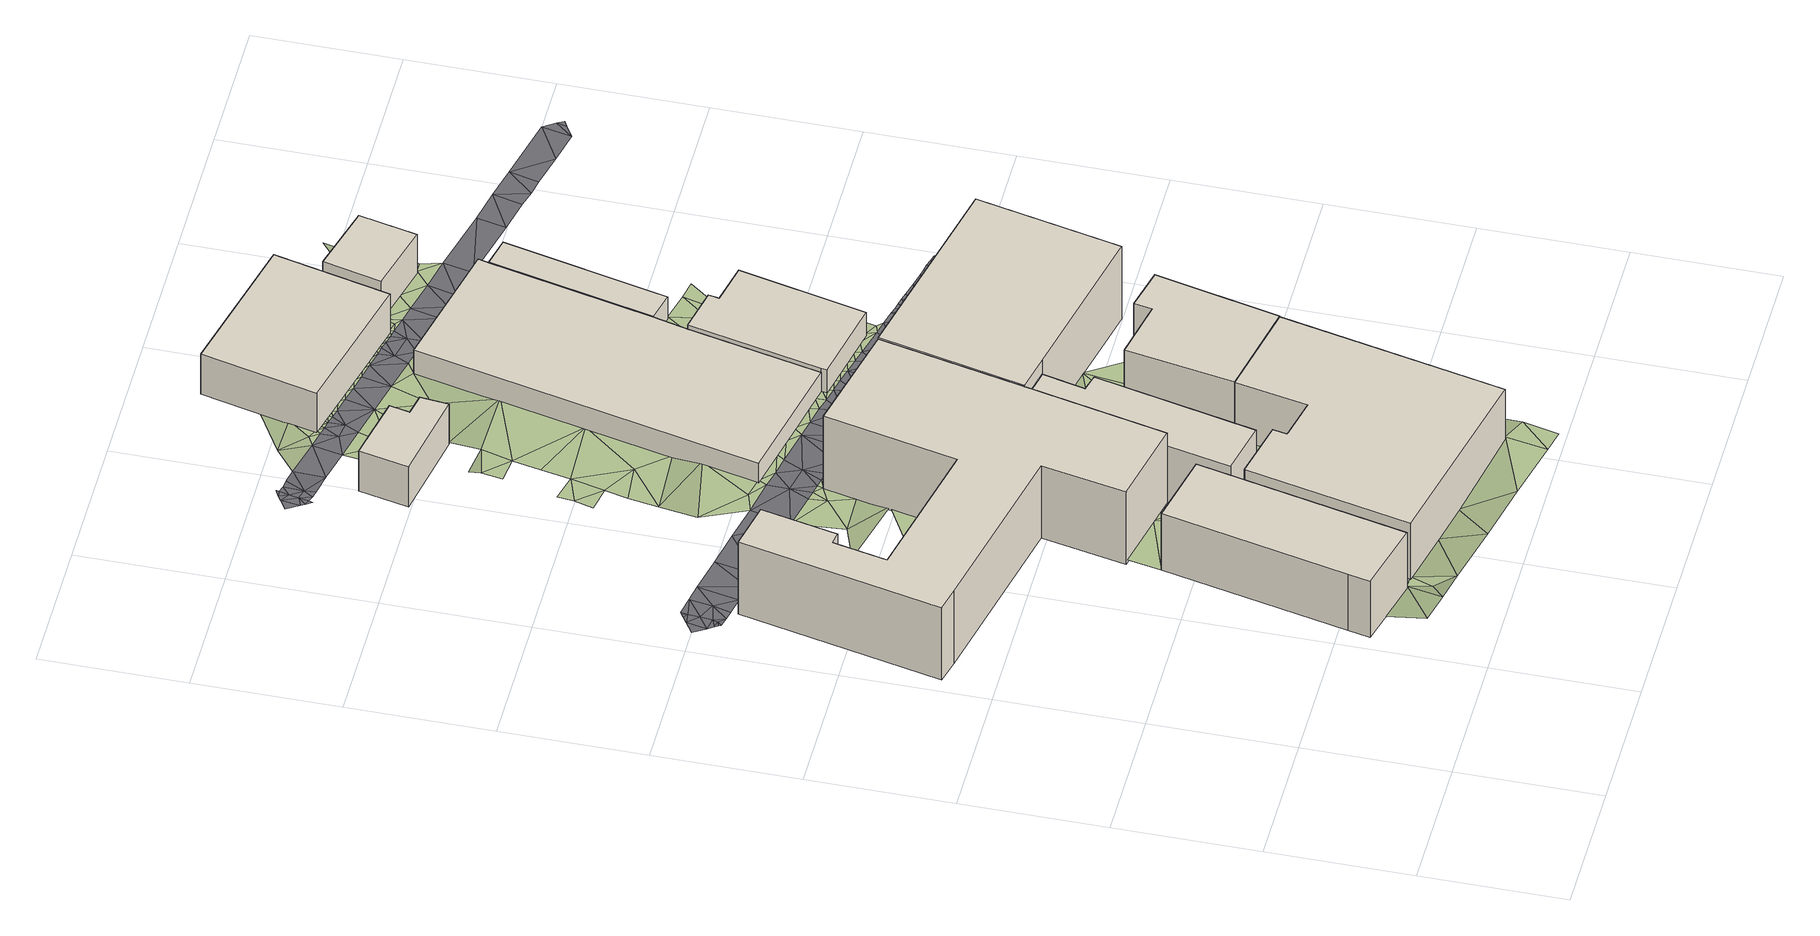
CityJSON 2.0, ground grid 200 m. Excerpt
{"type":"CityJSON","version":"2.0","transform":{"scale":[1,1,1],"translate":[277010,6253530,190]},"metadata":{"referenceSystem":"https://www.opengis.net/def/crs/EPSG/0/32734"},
"CityObjects":{
"building1":{"type":"Building","attributes":{"address":"Victoria Road Woodstock 7915 Cape Town","building":"yes","building:levels":3,"building_height":9.7,"roof_height":18.94,"ground_height":9.24,"plus_code":"4FRW3CCW+HCX"},"geometry":[{"type":"Solid","lod":"1","boundaries":[[[[0,1,2,3]],[[1,4,5,2]],[[4,6,7,5]],[[6,8,9,7]],[[8,0,3,9]],[[3,2,5,7,9]],[[8,6,4,1,0]]]]}]},
"building2":{"type":"Building","attributes":{"building":"yes","building:levels":4,"building_height":12.5,"roof_height":20.86,"ground_height":8.36,"plus_code":"4FRW3CCW+PCP"},"geometry":[{"type":"Solid","lod":"1","boundaries":[[[[10,11,12,13]],[[11,14,15,12]],[[14,16,17,15]],[[16,18,19,17]],[[18,20,21,19]],[[20,22,23,21]],[[22,24,25,23]],[[24,26,27,25]],[[26,28,29,27]],[[28,30,31,29]],[[30,32,33,31]],[[32,34,35,33]],[[34,36,37,35]],[[36,10,13,37]],[[13,12,15,17,19,21,23,25,27,29,31,33,35,37]],[[36,34,32,30,28,26,24,22,20,18,16,14,11,10]]]]}]},
"building3":{"type":"Building","attributes":{"address":"53 Victoria Road Woodstock 7915 Cape Town","building":"yes","building:levels":3,"building_height":9.7,"roof_height":18.94,"ground_height":9.24,"plus_code":"4FRW3CCW+HG8"},"geometry":[{"type":"Solid","lod":"1","boundaries":[[[[38,39,40,41]],[[39,42,43,40]],[[42,44,45,43]],[[44,46,47,45]],[[46,48,49,47]],[[48,50,51,49]],[[50,52,53,51]],[[52,38,41,53]],[[41,40,43,45,47,49,51,53]],[[52,50,48,46,44,42,39,38]]]]}]},
"building4":{"type":"Building","attributes":{"building":"yes","building:levels":3,"building_height":9.7,"roof_height":18.66,"ground_height":8.96,"plus_code":"4FRW3CCW+MGF"},"geometry":[{"type":"Solid","lod":"1","boundaries":[[[[54,55,56,57]],[[55,58,59,56]],[[58,60,61,59]],[[60,62,63,61]],[[62,64,65,63]],[[64,66,67,65]],[[66,54,57,67]],[[57,56,59,61,63,65,67]],[[66,64,62,60,58,55,54]]]]}]},
"building5":{"type":"Building","attributes":{"address":"3 Station Street Woodstock Cape Town","building":"house","building:levels":2,"building_height":6.9,"roof_height":14.02,"ground_height":7.12,"plus_code":"4FRW3CFW+2C5"},"geometry":[{"type":"Solid","lod":"1","boundaries":[[[[68,69,70,71]],[[69,72,73,70]],[[72,74,75,73]],[[74,76,77,75]],[[76,78,79,77]],[[78,68,71,79]],[[71,70,73,75,77,79]],[[78,76,74,72,69,68]]]]}]},
"building6":{"type":"Building","attributes":{"address":"Woodstock","building":"yes","building:levels":3,"building_height":9.7,"roof_height":19.01,"ground_height":9.31,"plus_code":"4FRW3CCW+MH4"},"geometry":[{"type":"Solid","lod":"1","boundaries":[[[[80,81,82,83]],[[81,84,85,82]],[[84,86,87,85]],[[86,88,89,87]],[[88,90,91,89]],[[90,80,83,91]],[[83,82,85,87,89,91]],[[90,88,86,84,81,80]]]]}]},
"building7":{"type":"Building","attributes":{"address":"Woodstock","building":"yes","building:levels":4,"building_height":12.5,"roof_height":21.03,"ground_height":8.53,"plus_code":"4FRW3CCW+QH4"},"geometry":[{"type":"Solid","lod":"1","boundaries":[[[[92,93,94,95]],[[93,96,97,94]],[[96,98,99,97]],[[98,100,101,99]],[[100,92,95,101]],[[95,94,97,99,101]],[[100,98,96,93,92]]]]}]},
"building8":{"type":"Building","attributes":{"address":"32 William Street Woodstock Cape Town","building":"yes","building:levels":1,"building_height":4.1,"roof_height":11.4,"ground_height":7.3,"plus_code":"4FRW3CCW+XG5"},"geometry":[{"type":"Solid","lod":"1","boundaries":[[[[102,103,104,105]],[[103,106,107,104]],[[106,108,109,107]],[[108,110,111,109]],[[110,112,113,111]],[[112,114,115,113]],[[114,102,105,115]],[[105,104,107,109,111,113,115]],[[114,112,110,108,106,103,102]]]]}]},
"building9":{"type":"Building","attributes":{"address":"29 Wright Street Woodstock Cape Town","building":"yes","building:levels":1,"building_height":4.1,"roof_height":12.07,"ground_height":7.97,"plus_code":"4FRW3CCW+VH4"},"geometry":[{"type":"Solid","lod":"1","boundaries":[[[[116,117,118,119]],[[117,120,121,118]],[[120,122,123,121]],[[122,124,125,123]],[[124,126,127,125]],[[126,128,129,127]],[[128,116,119,129]],[[119,118,121,123,125,127,129]],[[128,126,124,122,120,117,116]]]]}]},
"building10":{"type":"Building","attributes":{"address":"35 William Street Woodstock Cape Town","building":"yes","building:levels":2,"building_height":6.9,"roof_height":13.75,"ground_height":6.85,"plus_code":"4FRW3CFW+3G7"},"geometry":[{"type":"Solid","lod":"1","boundaries":[[[[130,131,132,133]],[[131,134,135,132]],[[134,136,137,135]],[[136,130,133,137]],[[133,132,135,137]],[[136,134,131,130]]]]}]},
"building11":{"type":"Building","attributes":{"address":"William Street Woodstock Cape Town","building":"yes","building:levels":1,"building_height":4.1,"roof_height":11.49,"ground_height":7.39,"plus_code":"4FRW3CCW+WHX"},"geometry":[{"type":"Solid","lod":"1","boundaries":[[[[138,139,140,141]],[[139,142,143,140]],[[142,144,145,143]],[[144,138,141,145]],[[141,140,143,145]],[[144,142,139,138]]]]}]},
"building12":{"type":"Building","attributes":{"address":"37 William Street Woodstock Cape Town","building":"yes","building:levels":2,"building_height":6.9,"roof_height":13.8,"ground_height":6.9,"plus_code":"4FRW3CFW+2HW"},"geometry":[{"type":"Solid","lod":"1","boundaries":[[[[146,147,148,149]],[[147,150,151,148]],[[150,152,153,151]],[[152,146,149,153]],[[149,148,151,153]],[[152,150,147,146]]]]}]},
"terrain1":{"type":"TINRelief","geometry":[{"type":"CompositeSurface","lod":"1","boundaries":[[[154,155,156]],[[155,157,156]],[[156,157,158]],[[157,159,158]],[[160,156,158]],[[160,158,159]],[[161,156,160]],[[156,161,162]],[[159,163,160]],[[161,164,162]],[[164,165,162]],[[159,166,163]],[[164,167,165]],[[167,164,168]],[[167,168,169]],[[170,8,171]],[[168,172,169]],[[163,166,173]],[[172,174,169]],[[6,171,8]],[[172,48,174]],[[174,48,175]],[[166,176,173]],[[175,48,177]],[[177,6,175]],[[178,179,180]],[[6,177,181]],[[177,48,182]],[[171,6,183]],[[178,184,185]],[[181,183,6]],[[182,48,186]],[[187,171,183]],[[181,187,183]],[[182,186,188]],[[176,189,173]],[[190,184,191]],[[188,186,192]],[[193,184,178]],[[184,193,191]],[[194,190,191]],[[192,195,196]],[[197,198,199]],[[189,176,200]],[[201,188,192]],[[194,191,202]],[[201,192,196]],[[201,203,188]],[[193,204,191]],[[205,199,198]],[[202,191,204]],[[206,201,196]],[[204,207,202]],[[208,209,197]],[[208,197,199]],[[210,211,212]],[[204,213,207]],[[199,205,214]],[[215,213,204]],[[203,201,90]],[[216,217,209]],[[200,218,189]],[[200,219,218]],[[203,90,220]],[[211,221,222]],[[206,90,201]],[[213,215,223]],[[214,205,224]],[[221,211,210]],[[199,214,208]],[[216,210,217]],[[223,215,225]],[[225,226,223]],[[227,214,224]],[[228,216,209]],[[216,221,210]],[[208,228,209]],[[229,189,218]],[[226,225,230]],[[229,231,189]],[[232,220,90]],[[224,233,227]],[[232,234,220]],[[230,235,226]],[[236,237,238]],[[235,230,239]],[[233,240,227]],[[229,241,231]],[[242,243,244]],[[239,245,235]],[[221,216,246]],[[247,248,238]],[[249,221,246]],[[240,233,250]],[[88,244,234]],[[247,238,237]],[[234,232,88]],[[251,231,241]],[[252,231,251]],[[245,239,253]],[[228,246,216]],[[249,246,237]],[[250,254,240]],[[253,255,245]],[[256,257,258]],[[254,250,259]],[[255,253,260]],[[244,261,242]],[[262,263,264]],[[260,265,255]],[[244,88,261]],[[266,267,256]],[[237,268,247]],[[269,254,259]],[[257,256,270]],[[92,265,260]],[[263,262,271]],[[237,246,268]],[[259,272,269]],[[92,273,265]],[[268,274,247]],[[271,262,275]],[[273,92,276]],[[277,261,88]],[[271,278,263]],[[272,279,269]],[[275,280,271]],[[281,256,267]],[[274,282,267]],[[279,272,283]],[[256,281,270]],[[280,275,284]],[[276,285,273]],[[280,278,271]],[[280,284,286]],[[285,276,287]],[[288,286,284]],[[278,289,263]],[[290,279,283]],[[288,291,286]],[[292,283,293]],[[268,282,274]],[[283,292,290]],[[287,294,285]],[[281,267,282]],[[288,295,291]],[[295,288,296]],[[294,287,297]],[[261,277,84]],[[277,86,84]],[[293,298,292]],[[296,299,295]],[[299,296,300]],[[298,293,301]],[[302,294,297]],[[297,303,302]],[[304,299,300]],[[305,298,301]],[[304,300,306]],[[305,301,307]],[[303,308,302]],[[309,281,282]],[[306,310,304]],[[268,106,282]],[[311,308,303]],[[307,312,305]],[[310,306,313]],[[312,307,314]],[[282,106,309]],[[311,315,308]],[[313,316,310]],[[314,317,312]],[[318,315,311]],[[317,314,319]],[[316,313,320]],[[315,318,321]],[[317,319,322]],[[106,323,309]],[[321,318,324]],[[320,325,316]],[[321,324,326]],[[327,322,319]],[[325,320,328]],[[326,324,329]],[[106,330,323]],[[328,331,325]],[[322,327,332]],[[329,333,326]],[[330,106,334]],[[335,331,328]],[[327,336,332]],[[337,338,128]],[[336,327,339]],[[331,335,340]],[[332,336,341]],[[341,342,332]],[[340,335,343]],[[334,344,330]],[[340,343,345]],[[337,346,338]],[[343,347,345]],[[344,334,348]],[[347,349,345]],[[126,346,337]],[[349,347,350]],[[351,342,352]],[[350,353,349]],[[126,124,354]],[[348,355,344]],[[353,350,356]],[[356,357,353]],[[126,358,346]],[[358,126,354]],[[348,359,355]],[[356,360,357]],[[361,353,357]],[[353,361,362]],[[360,361,357]],[[355,359,363]],[[360,364,361]],[[362,361,365]],[[366,358,354]],[[359,367,363]],[[368,362,365]],[[361,364,369]],[[367,370,363]],[[146,368,365]],[[146,371,368]],[[372,369,364]],[[373,370,367]],[[370,373,374]],[[369,372,375]],[[373,139,138]],[[376,146,377]],[[138,374,373]],[[378,375,372]],[[378,379,375]],[[379,380,375]],[[380,379,381]],[[381,382,380]],[[383,377,384]],[[382,381,385]],[[385,384,382]],[[386,377,383]],[[384,385,387]]]}]},
"road1":{"type":"Road","attributes":{"highway":"residential","name":"Wright Street","surface":"asphalt","lanes":2,"width":4.8},"geometry":[{"type":"MultiSurface","lod":"1","boundaries":[[[388,389,390]],[[194,391,190]],[[392,393,394]],[[395,396,397]],[[314,307,398]],[[399,400,401]],[[402,403,404]],[[405,226,250]],[[406,407,190]],[[408,285,294]],[[315,409,398]],[[410,411,412]],[[406,190,198]],[[245,250,235]],[[205,198,391]],[[413,414,415]],[[409,416,339]],[[293,283,417]],[[418,419,420]],[[415,421,413]],[[207,405,391]],[[417,245,255]],[[250,233,405]],[[391,198,190]],[[392,422,423]],[[409,326,416]],[[408,307,301]],[[273,408,265]],[[424,419,418]],[[213,223,405]],[[410,412,425]],[[426,427,428]],[[326,333,429]],[[409,319,398]],[[402,404,430]],[[321,409,315]],[[431,390,432]],[[433,388,434]],[[389,435,432]],[[436,388,390]],[[437,436,390]],[[431,437,390]],[[438,439,400]],[[410,419,411]],[[400,440,401]],[[422,392,404]],[[441,393,442]],[[427,426,430]],[[427,430,394]],[[443,425,412]],[[439,444,445]],[[435,446,432]],[[395,397,447]],[[432,390,389]],[[444,439,438]],[[419,424,440]],[[413,448,437]],[[447,397,448]],[[436,448,397]],[[410,420,419]],[[396,434,397]],[[434,388,436]],[[449,427,450]],[[416,393,451]],[[441,451,393]],[[339,327,409]],[[439,404,412]],[[272,417,283]],[[428,427,449]],[[452,437,431]],[[446,431,432]],[[399,438,400]],[[453,404,439]],[[436,437,448]],[[434,436,397]],[[250,226,235]],[[213,405,207]],[[417,259,245]],[[294,302,398]],[[405,223,226]],[[293,408,301]],[[430,426,454]],[[455,392,423]],[[403,443,412]],[[453,422,404]],[[416,451,339]],[[450,429,333]],[[419,400,411]],[[419,440,400]],[[453,439,445]],[[400,439,411]],[[439,412,411]],[[403,412,404]],[[402,430,454]],[[404,394,430]],[[393,455,442]],[[392,394,404]],[[393,427,394]],[[427,416,429]],[[427,429,450]],[[326,429,416]],[[393,416,427]],[[455,393,392]],[[421,415,407]],[[224,205,391]],[[194,202,391]],[[391,202,207]],[[233,224,405]],[[391,405,224]],[[408,417,265]],[[408,294,307]],[[250,245,259]],[[308,398,302]],[[452,414,437]],[[413,437,414]],[[398,307,294]],[[407,406,421]],[[409,321,326]],[[319,409,327]],[[259,417,272]],[[265,417,255]],[[417,408,293]],[[285,408,273]],[[398,308,315]],[[314,398,319]]]}]},
"road2":{"type":"Road","attributes":{"highway":"residential","name":"William Street","surface":"asphalt","lanes":2,"width":4.2},"geometry":[{"type":"MultiSurface","lod":"1","boundaries":[[[456,457,458]],[[459,378,374]],[[460,461,462]],[[463,460,462]],[[328,323,464]],[[465,466,467]],[[468,469,470]],[[300,281,306]],[[355,360,344]],[[470,459,468]],[[363,372,364]],[[264,471,262]],[[468,459,374]],[[363,364,355]],[[309,320,313]],[[472,473,264]],[[474,475,476]],[[360,355,364]],[[347,464,477]],[[478,284,479]],[[467,474,476]],[[281,309,313]],[[479,262,257]],[[306,281,313]],[[309,328,320]],[[300,296,478]],[[460,463,480]],[[473,481,480]],[[474,467,466]],[[482,483,484]],[[485,486,473]],[[482,484,480]],[[463,462,456]],[[478,281,300]],[[360,356,477]],[[464,347,343]],[[463,456,458]],[[262,471,257]],[[344,360,477]],[[473,471,264]],[[485,473,463]],[[270,478,479]],[[478,296,288]],[[485,463,458]],[[482,480,481]],[[460,480,484]],[[463,473,480]],[[465,487,466]],[[335,464,343]],[[473,486,471]],[[473,472,481]],[[477,356,350]],[[284,275,479]],[[328,464,335]],[[330,477,464]],[[347,477,350]],[[330,464,323]],[[284,478,288]],[[478,270,281]],[[262,479,275]],[[257,270,479]],[[374,378,370]],[[372,363,370]],[[470,488,475]],[[344,477,330]],[[475,488,489]],[[328,309,323]],[[370,378,372]],[[476,475,489]],[[488,470,469]]]}]}
},
"vertices":[
[204,183,33],[197,153,33],[197,153,130],[204,183,130],[297,128,33],[297,128,130],[362,418,33],[362,418,130],[261,440,33],[261,440,130],
[479,860,24],[322,895,24],[322,895,149],[479,860,149],[281,711,24],[281,711,149],[78,755,24],[78,755,149],[94,830,24],[94,830,149],[111,827,24],[111,827,149],[134,933,24],[134,933,149],[68,947,24],[68,947,149],[6,667,24],[6,667,149],[39,659,24],[39,659,149],[294,604,24],[294,604,149],[270,488,24],[270,488,149],[390,462,24],[390,462,149],[434,658,24],[434,658,149],
[655,377,33],[522,405,33],[522,405,130],[655,377,130],[502,305,33],[502,305,130],[443,318,33],[443,318,130],[447,338,33],[447,338,130],[366,356,33],[366,356,130],[315,127,33],[315,127,130],[587,67,33],[587,67,130],
[390,462,30],[370,375,30],[370,375,127],[390,462,127],[444,359,30],[444,359,127],[495,582,30],[495,582,127],[471,588,30],[471,588,127],[485,647,30],[485,647,127],[434,658,30],[434,658,127],
[309,1380,12],[313,1419,12],[313,1419,81],[309,1380,81],[283,1425,12],[283,1425,81],[289,1453,12],[289,1453,81],[197,1472,12],[197,1472,81],[182,1403,12],[182,1403,81],
[655,377,34],[695,549,34],[695,549,131],[655,377,131],[636,563,34],[636,563,131],[631,538,34],[631,538,131],[548,555,34],[548,555,131],[522,405,34],[522,405,131],
[479,860,26],[434,658,26],[434,658,151],[479,860,151],[485,647,26],[485,647,151],[716,597,26],[716,597,151],[761,798,26],[761,798,151],
[606,1397,14],[610,1412,14],[610,1412,55],[606,1397,55],[425,1453,14],[425,1453,55],[317,978,14],[317,978,55],[501,939,14],[501,939,55],[542,1123,14],[542,1123,55],[554,1170,14],[554,1170,55],
[501,939,21],[500,931,21],[500,931,62],[501,939,62],[616,907,21],[616,907,62],[657,1083,21],[657,1083,62],[600,1095,21],[600,1095,62],[603,1110,21],[603,1110,62],[542,1123,21],[542,1123,62],
[332,1709,9],[293,1549,9],[293,1549,78],[332,1709,78],[496,1500,9],[496,1500,78],[535,1661,9],[535,1661,78],
[647,1388,15],[606,1397,15],[606,1397,56],[647,1388,56],[554,1170,15],[554,1170,56],[594,1161,15],[594,1161,56],
[535,1597,10],[515,1516,10],[515,1516,79],[535,1597,79],[612,1492,10],[612,1492,79],[630,1572,10],[630,1572,79],
[236,143,37],[234,87,47],[297,128,37],[277,77,47],[304,96,37],[320,68,47],[315,127,37],[324,166,37],[313,200,37],[393,110,37],[341,241,37],[321,237,37],[405,48,47],[329,273,37],[349,279,37],[337,306,37],[270,488,33],[348,471,33],[357,317,37],[451,97,38],[344,340,33],[353,379,33],[491,29,48],[370,375,33],[302,803,30],[180,733,29],[281,711,30],[379,414,33],[409,367,33],[375,440,33],[253,848,25],[197,828,30],[408,347,33],[390,462,33],[444,359,34],[587,67,48],[247,920,25],[300,884,25],[447,338,38],[312,849,25],[298,909,25],[443,318,38],[482,310,38],[232,1038,25],[260,976,25],[288,985,25],[576,9,48],[490,355,34],[311,906,25],[453,398,34],[322,895,25],[311,966,25],[502,305,38],[324,903,25],[335,1056,25],[246,1092,19],[261,1166,19],[233,1199,19],[226,1173,19],[336,901,25],[317,978,25],[341,891,25],[308,1138,19],[253,1133,19],[619,52,48],[608,2,48],[469,470,34],[272,1213,19],[236,1222,19],[349,898,25],[336,960,25],[361,887,25],[375,893,25],[370,967,25],[344,1097,19],[630,101,38],[380,882,25],[604,145,38],[534,476,34],[362,955,25],[486,543,34],[400,887,25],[253,1297,19],[288,1293,19],[258,1326,19],[400,878,25],[397,961,25],[641,151,38],[485,647,31],[471,588,34],[495,582,34],[426,882,25],[371,1216,19],[301,1336,19],[261,1343,14],[280,1253,19],[413,944,25],[652,200,38],[621,222,38],[440,869,25],[423,956,25],[451,877,26],[289,1453,14],[256,1507,14],[250,1461,14],[438,939,25],[460,865,26],[600,622,31],[265,1548,14],[251,1590,9],[212,1561,14],[471,872,26],[283,1425,14],[313,1419,14],[398,1334,19],[462,947,26],[302,1497,14],[279,1556,14],[464,933,26],[490,867,26],[309,1380,14],[288,1543,14],[499,856,26],[587,547,34],[303,1587,14],[482,943,26],[293,1549,14],[348,1486,14],[375,1417,14],[483,928,26],[300,1540,14],[510,862,26],[303,1546,14],[514,852,26],[311,1538,14],[312,1626,9],[501,939,26],[313,1544,14],[500,931,26],[503,923,26],[530,857,26],[323,1542,14],[323,1535,14],[532,849,26],[520,927,26],[332,1539,14],[335,1532,14],[522,919,26],[549,852,26],[549,845,26],[352,1535,14],[539,923,26],[358,1527,14],[542,914,26],[569,848,26],[395,1475,14],[371,1530,14],[585,837,31],[558,919,26],[381,1521,14],[562,909,26],[588,843,26],[395,1524,14],[577,915,26],[602,833,31],[581,904,26],[404,1516,14],[608,838,31],[597,911,26],[441,1464,15],[620,829,31],[419,1519,14],[627,833,31],[621,894,26],[427,1511,14],[636,825,31],[464,1459,15],[438,1514,14],[616,907,26],[647,828,31],[478,1441,15],[450,1505,15],[632,898,26],[564,1119,21],[554,1170,21],[640,890,26],[457,1510,15],[640,931,26],[628,956,26],[462,1503,15],[487,1454,15],[467,1507,15],[594,1161,21],[473,1500,15],[505,1435,15],[477,1505,15],[485,1497,15],[639,1005,26],[649,964,26],[496,1500,15],[619,1091,21],[533,1443,15],[496,1495,15],[509,1497,15],[635,1151,21],[532,1429,15],[519,1489,15],[515,1516,15],[506,1542,15],[556,1438,15],[542,1484,15],[525,1558,15],[661,1146,21],[571,1420,15],[516,1583,15],[563,1504,15],[579,1432,15],[526,1622,10],[589,1473,15],[610,1412,15],[626,1422,15],[612,1492,15],[572,1624,10],[592,1582,15],[635,1463,15],[626,1492,15],[621,1531,15],[635,1531,15],[626,1553,15],[635,1592,10],[630,1572,15],[639,1549,15],[642,1621,10],[644,1569,15],
[32,979,24],[38,971,24],[50,976,24],[311,936,25],[690,862,26],[671,867,26],[688,846,26],[51,1017,24],[47,1014,24],[53,1009,24],[566,878,26],[777,856,26],[768,838,31],[799,821,31],[706,814,31],[716,811,31],[717,839,31],[349,928,25],[208,987,25],[145,941,24],[506,893,26],[605,868,26],[745,804,31],[750,828,31],[734,823,31],[106,1009,24],[94,952,24],[120,947,24],[658,857,26],[467,903,26],[760,800,31],[759,808,31],[755,802,31],[157,998,24],[719,870,26],[699,875,26],[765,799,31],[735,806,31],[686,819,31],[675,837,31],[676,821,31],[656,842,26],[695,832,31],[56,960,24],[48,969,24],[21,997,24],[38,1008,24],[41,967,24],[52,993,24],[76,982,24],[768,858,26],[749,845,26],[782,810,31],[670,882,26],[679,880,26],[725,809,31],[758,861,26],[748,863,26],[43,963,24],[55,1019,24],[81,1014,24],[667,823,31],[657,826,31],[660,885,26],[69,957,24],[738,865,26],[696,816,31],[689,878,26],
[157,1532,12],[163,1524,12],[164,1529,12],[727,1441,15],[157,1564,12],[143,1555,12],[154,1538,12],[167,1543,12],[451,1484,15],[920,1368,15],[923,1382,15],[903,1358,15],[718,1400,15],[764,1390,15],[774,1431,15],[210,1518,14],[192,1565,14],[181,1539,12],[912,1399,15],[820,1420,15],[857,1368,15],[486,1476,15],[312,1516,14],[289,1519,14],[170,1556,12],[183,1567,12],[173,1570,12],[174,1574,12],[165,1569,12],[173,1526,12],[183,1524,12],[928,1373,15],[787,1384,15],[810,1379,15]
]}
